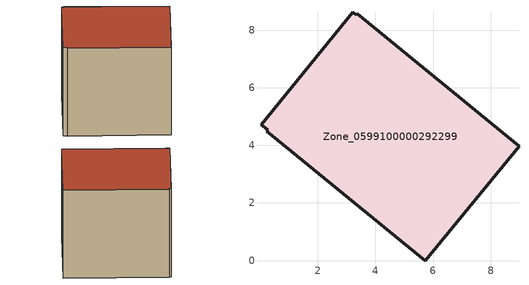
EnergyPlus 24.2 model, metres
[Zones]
Zone_0599100000292299
 floor ground (C_G): 3.37,8.57 8.98,3.97 5.73,0 0.23,4.49 0.26,4.54 0.03,4.71 3.22,8.61 3.33,8.53 z0
 wall outside (C_F): 3.22,8.61 0.03,4.71 0.26,4.54 0.23,4.49 5.73,0 8.98,3.97 3.37,8.57 3.33,8.53 3.22,8.61 z0:7.21
 roof outside (C_R): 8.98,3.97 3.37,8.57 3.33,8.53 3.22,8.61 0.03,4.71 0.26,4.54 0.23,4.49 5.73,0 z7.21
[BUILDING]
Pand.0599100000292299: North Axis=0; Terrain=City; Loads Convergence Tolerance Value=0.04; Temperature Convergence Tolerance Value=0.4; Solar Distribution=FullExterior; Maximum Number of Warmup Days=25; Minimum Number of Warmup Days=1
[Site:Location]
Rotterdam.The.Hague.AP_ZH_NLD Design_Conditions: Latitude=51.96; Longitude=4.45; Time Zone=1; Elevation=-4.5
[SITE:GROUNDTEMPERATURE:BUILDINGSURFACE]
18, 18, 18, 18, 18, 18, 18, 18, 18, 18, 18, 18
[MATERIAL] Thermal Absorptance=0.9; Solar Absorptance=0.7; Visible Absorptance=0.7
Name | Roughness | Thickness | Conductivity | Density | Specific Heat
G.TC.1946-1964 | MediumSmooth | 0.15 | 1 | 540 | 1210
F.TC.1946-1964 | Rough | 0.3 | 0.857143 | 1920 | 840
R.TC.1946-1964 | MediumRough | 0.2 | 0.235294 | 1500 | 1000
[CONSTRUCTION]
C_G: G.TC.1946-1964
C_F: F.TC.1946-1964
C_R: R.TC.1946-1964
[ZONE]
Zone_0599100000292299: Type=1; Multiplier=1; Ceiling Height=Autocalculate; Volume=Autocalculate; Floor Area=autocalculate; Part of Total Floor Area=Yes
[ZONEINFILTRATION:DESIGNFLOWRATE]
Infil_Zone_0599100000292299: Zone or ZoneList or Space or SpaceList=Zone_0599100000292299; Schedule=AlwaysOn; Design Flow Rate Calculation Method=Flow/Area; Flow Rate per Floor Area=0.003; Constant Term Coefficient=1; Temperature Term Coefficient=0; Velocity Term Coefficient=0; Velocity Squared Term Coefficient=0
[HVACTEMPLATE:ZONE:IDEALLOADSAIRSYSTEM]
Zone_0599100000292299: Maximum Heating Supply Air Temperature=50; Minimum Cooling Supply Air Temperature=13; Maximum Heating Supply Air Humidity Ratio=0.0156; Minimum Cooling Supply Air Humidity Ratio=0.0077; Heating Limit=NoLimit; Cooling Limit=NoLimit; Dehumidification Control Type=ConstantSensibleHeatRatio; Cooling Sensible Heat Ratio=0.7; Dehumidification Setpoint=60; Humidification Control Type=None; Humidification Setpoint=30; Outdoor Air Method=None; Outdoor Air Flow Rate per Person=0.00944; Outdoor Air Flow Rate per Zone Floor Area=0; Outdoor Air Flow Rate per Zone=0; Demand Controlled Ventilation Type=None; Outdoor Air Economizer Type=NoEconomizer; Heat Recovery Type=None; Sensible Heat Recovery Effectiveness=0.7; Latent Heat Recovery Effectiveness=0.65
[ZONECONTROL:THERMOSTAT]
ThermostatControl_Zone_0599100000292299: Zone or ZoneList=Zone_0599100000292299; Control Type Schedule=DualSetpointControlType; Control 1=Thermostat_Zone_0599100000292299; Temperature Difference Between Cutout And Setpoint=0
[THERMOSTATSETPOINT:DUALSETPOINT]
Thermostat_Zone_0599100000292299: Heating Setpoint Temperature Schedule=HeatingSetpoint_Zone_0599100000292299; Cooling Setpoint Temperature Schedule=CoolingSetpoint_Zone_0599100000292299
[SCHEDULE:COMPACT]
HeatingSetpoint_Zone_0599100000292299: Through: 12/31, For: AllDays, Until: 24:00, 21
CoolingSetpoint_Zone_0599100000292299: Through: 12/31, For: AllDays, Until: 24:00, 24
DualSetpointControlType: Through: 12/31, For: AllDays, Until: 24:00, 4
AlwaysOn: Through: 12/31, For: AllDays, Until: 24:00, 1
